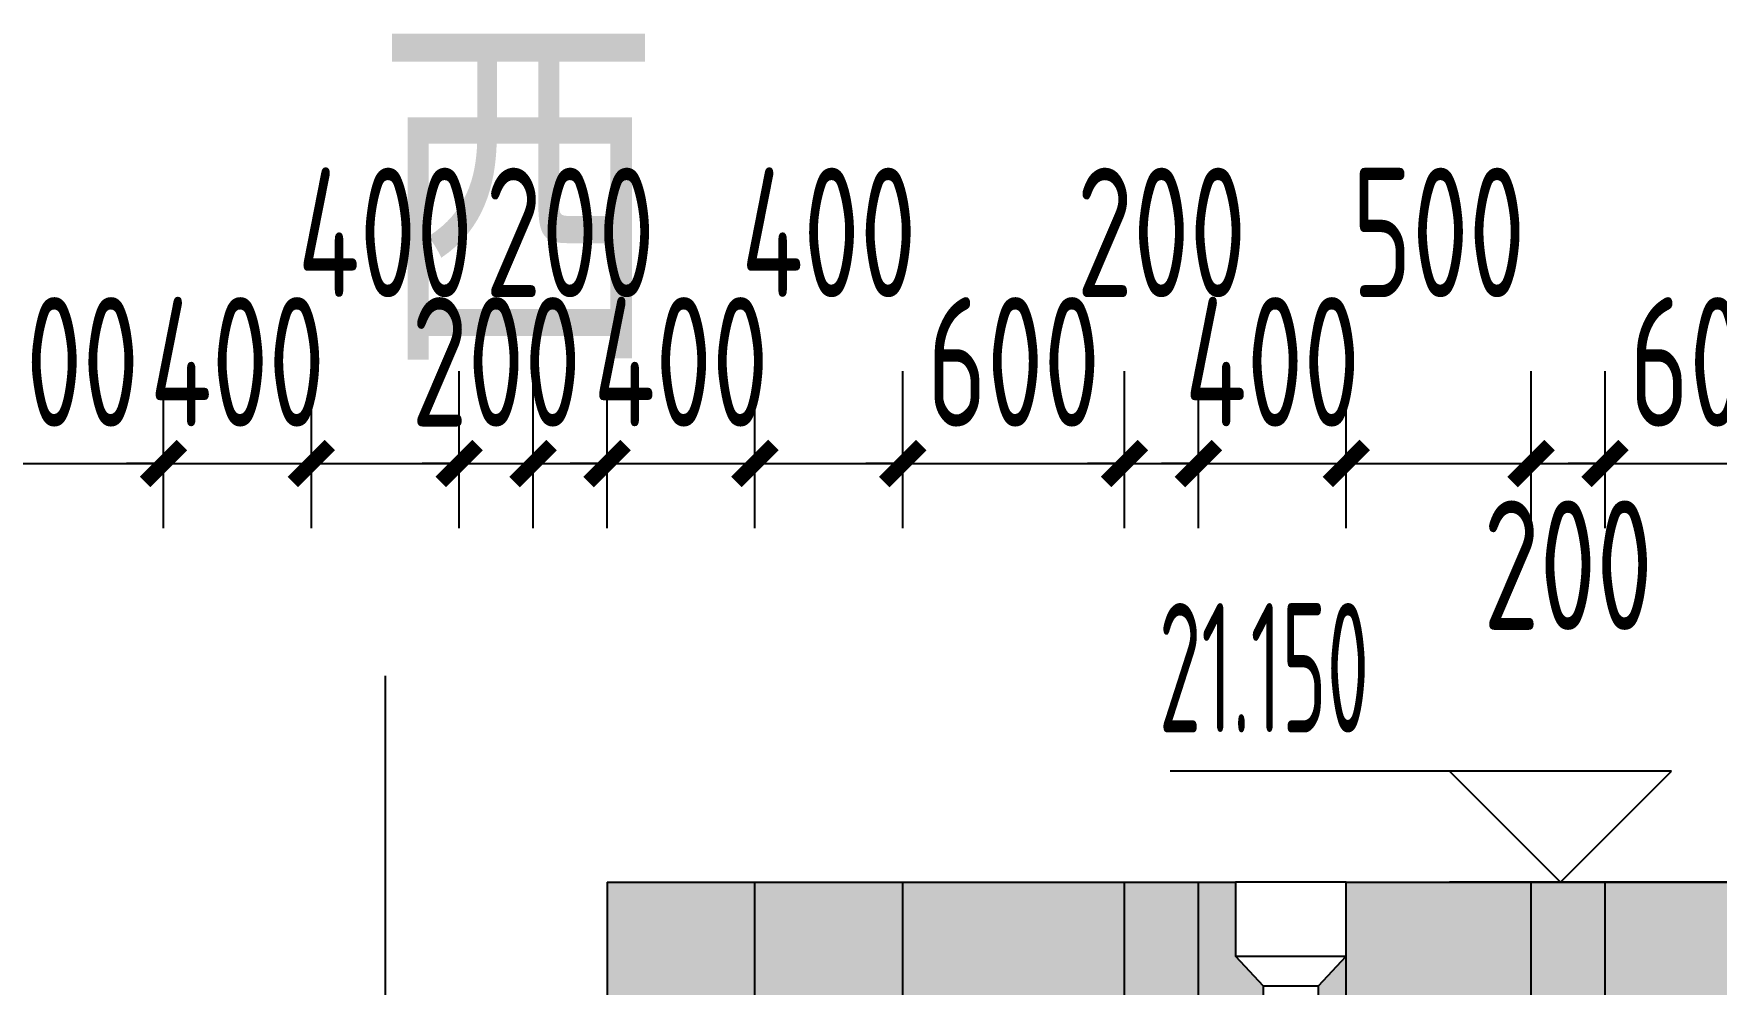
# Model space of a CAD drawing. Extents: x -863035 to 270371, y -8918 to 240488.
# Drawn here: x -50909 to -46356, y 152546 to 155117 of the extents above; entities that cross this region are included whole.
import ezdxf

# ---------------------------------------------------------------- set-up
doc = ezdxf.new("R2010")
doc.units = 0
doc.header["$LTSCALE"] = 1000
doc.header["$MEASUREMENT"] = 0
doc.linetypes.add('109-34 轴网$0$L1$0$$AUDIT_BAD_LTYPE1', pattern=[0])
for name, color, linetype in [('01-标注_尺寸', 124, 'Continuous'), ('01-标注_标高', 200, 'Continuous'), ('02-TEXT_标注', 130, 'Continuous'), ('05-填充_156', 156, 'Continuous'), ('A_AXIS-轴线', 36, 'Continuous'), ('E-墙面分格', 146, 'Continuous'), ('E-立面轮廓', 241, 'Continuous')]:
    doc.layers.add(name, color=color, linetype=linetype)
doc.layers.add('04-不打印_辅助线', color=165, linetype='Continuous', plot=False)
doc.styles.add('_TCH_DIM', font='ROS1', dxfattribs={"width": 0.75, "bigfont": 'JD'})
doc.styles.add('_TCH_DIM_T3', font='ROS1', dxfattribs={"width": 0.75, "bigfont": 'JD'})
doc.styles.add('_TCH_LABEL', font='', dxfattribs={"width": 0.75})
doc.styles.get('_TCH_LABEL').set_extended_font_data('SimSun')
doc.dimstyles.new('_TCH_ARCH&&100', dxfattribs={"dimtxt": 350, "dimasz": 100, "dimexe": 250, "dimexo": 300, "dimgap": 100, "dimtad": 1, "dimdec": 0, "dimzin": 0, "dimdsep": 46, "dimtxsty": '_TCH_DIM_T3', "dimblk": 'ARCHTICK', "dimcen": 0.09, "dimclrt": 7, "dimazin": 2, "dimtfac": 1, "dimtdec": 0, "dimtix": 1, "dimtmove": 2, "dimatfit": 3, "dimfxl": 0, "dimtolj": 1, "dimtzin": 0, "dimarcsym": 0})

# ---------------------------------------------------------------- blocks, each defined once
blk = doc.blocks.new('_RAINH')
blk.add_lwpolyline([(-150, 0), (-150, -200), (150, -200), (150, 0)], close=True)
for points in [[(-150, -200), (-75, -280), (75, -280), (150, -200)], [(-75, -280), (-75, -330), (75, -330), (75, -280)]]:
    blk.add_lwpolyline(points)
blk = doc.blocks.new('_ArchTick')
at = {"color": 0, "linetype": 'ByBlock', "const_width": 0.4}
blk.add_lwpolyline([(-0.5, -0.5), (0.5, 0.5)], dxfattribs=at)
blk = doc.blocks.new('*D1310')
at = {"layer": '01-标注_尺寸', "color": 0, "lineweight": -2, "transparency": 16777216}
for p, q in [((-51157.6, 153779.3), (-51157.6, 154204.3)), ((-50557.6, 153779.3), (-50557.6, 154204.3)), ((-51157.6, 153954.3), (-51257.6, 153954.3)), ((-51157.6, 153954.3), (-50557.6, 153954.3)), ((-50557.6, 153954.3), (-50457.6, 153954.3))]:
    blk.add_line(p, q, dxfattribs=at)
at = {"layer": 'Defpoints', "color": 0, "transparency": 16777216}
for p in [(-50557.6, 153954.3), (-51157.6, 153479.3), (-50557.6, 153479.3)]:
    blk.add_point(p, dxfattribs=at)
at = {"layer": '01-标注_尺寸', "color": 0, "lineweight": -2, "transparency": 16777216, "xscale": 100, "yscale": 100, "zscale": 100}
blk.add_blockref('_ArchTick', (-51157.6, 153954.3), dxfattribs=at)
at = {"layer": '01-标注_尺寸', "color": 0, "lineweight": -2, "transparency": 16777216, "xscale": 100, "yscale": 100, "zscale": 100, "rotation": 180}
blk.add_blockref('_ArchTick', (-50557.6, 153954.3), dxfattribs=at)
at = {"layer": '01-标注_尺寸', "color": 7, "transparency": 16777216, "insert": (-50857.6, 154229.3), "char_height": 350, "attachment_point": 5, "style": '_TCH_DIM_T3'}
blk.add_mtext('\\A1;600', dxfattribs=at)
blk = doc.blocks.new('*D1311')
at = {"layer": '01-标注_尺寸', "color": 0, "lineweight": -2, "transparency": 16777216}
for p, q in [((-50557.6, 153779.3), (-50557.6, 154204.3)), ((-50157.6, 153779.3), (-50157.6, 154204.3)), ((-50557.6, 153954.3), (-50657.6, 153954.3)), ((-50557.6, 153954.3), (-50157.6, 153954.3)), ((-50157.6, 153954.3), (-50057.6, 153954.3))]:
    blk.add_line(p, q, dxfattribs=at)
at = {"layer": 'Defpoints', "color": 0, "transparency": 16777216}
for p in [(-50157.6, 153954.3), (-50557.6, 153479.3), (-50157.6, 153479.3)]:
    blk.add_point(p, dxfattribs=at)
at = {"layer": '01-标注_尺寸', "color": 0, "lineweight": -2, "transparency": 16777216, "xscale": 100, "yscale": 100, "zscale": 100}
blk.add_blockref('_ArchTick', (-50557.6, 153954.3), dxfattribs=at)
at = {"layer": '01-标注_尺寸', "color": 0, "lineweight": -2, "transparency": 16777216, "xscale": 100, "yscale": 100, "zscale": 100, "rotation": 180}
blk.add_blockref('_ArchTick', (-50157.6, 153954.3), dxfattribs=at)
at = {"layer": '01-标注_尺寸', "color": 7, "transparency": 16777216, "insert": (-50357.6, 154229.3), "char_height": 350, "attachment_point": 5, "style": '_TCH_DIM_T3'}
blk.add_mtext('\\A1;400', dxfattribs=at)
blk = doc.blocks.new('*D1312')
at = {"layer": '01-标注_尺寸', "color": 0, "lineweight": -2, "transparency": 16777216}
for p, q in [((-50157.6, 153779.3), (-50157.6, 154204.3)), ((-49757.6, 153779.3), (-49757.6, 154204.3)), ((-50157.6, 153954.3), (-49757.6, 153954.3))]:
    blk.add_line(p, q, dxfattribs=at)
at = {"layer": 'Defpoints', "color": 0, "transparency": 16777216}
for p in [(-49757.6, 153954.3), (-50157.6, 153479.3), (-49757.6, 153479.3)]:
    blk.add_point(p, dxfattribs=at)
at = {"layer": '01-标注_尺寸', "color": 0, "lineweight": -2, "transparency": 16777216, "xscale": 100, "yscale": 100, "zscale": 100, "rotation": 180}
blk.add_blockref('_ArchTick', (-50157.6, 153954.3), dxfattribs=at)
at = {"layer": '01-标注_尺寸', "color": 0, "lineweight": -2, "transparency": 16777216, "xscale": 100, "yscale": 100, "zscale": 100}
blk.add_blockref('_ArchTick', (-49757.6, 153954.3), dxfattribs=at)
at = {"layer": '01-标注_尺寸', "color": 7, "transparency": 16777216, "insert": (-49957.6, 154579.3), "char_height": 350, "attachment_point": 5, "style": '_TCH_DIM_T3'}
blk.add_mtext('\\A1;400', dxfattribs=at)
blk = doc.blocks.new('*D1313')
at = {"layer": '01-标注_尺寸', "color": 0, "lineweight": -2, "transparency": 16777216}
for p, q in [((-49757.6, 153779.3), (-49757.6, 154204.3)), ((-49557.6, 153779.3), (-49557.6, 154204.3)), ((-49757.6, 153954.3), (-49857.6, 153954.3)), ((-49757.6, 153954.3), (-49557.6, 153954.3)), ((-49557.6, 153954.3), (-49457.6, 153954.3))]:
    blk.add_line(p, q, dxfattribs=at)
at = {"layer": 'Defpoints', "color": 0, "transparency": 16777216}
for p in [(-49557.6, 153954.3), (-49757.6, 153479.3), (-49557.6, 153479.3)]:
    blk.add_point(p, dxfattribs=at)
at = {"layer": '01-标注_尺寸', "color": 0, "lineweight": -2, "transparency": 16777216, "xscale": 100, "yscale": 100, "zscale": 100}
blk.add_blockref('_ArchTick', (-49757.6, 153954.3), dxfattribs=at)
at = {"layer": '01-标注_尺寸', "color": 0, "lineweight": -2, "transparency": 16777216, "xscale": 100, "yscale": 100, "zscale": 100, "rotation": 180}
blk.add_blockref('_ArchTick', (-49557.6, 153954.3), dxfattribs=at)
at = {"layer": '01-标注_尺寸', "color": 7, "transparency": 16777216, "insert": (-49657.6, 154229.3), "char_height": 350, "attachment_point": 5, "style": '_TCH_DIM_T3'}
blk.add_mtext('\\A1;200', dxfattribs=at)
blk = doc.blocks.new('*D1314')
at = {"layer": '01-标注_尺寸', "color": 0, "lineweight": -2, "transparency": 16777216}
for p, q in [((-49557.6, 153779.3), (-49557.6, 154204.3)), ((-49357.6, 153779.3), (-49357.6, 154204.3)), ((-49557.6, 153954.3), (-49357.6, 153954.3))]:
    blk.add_line(p, q, dxfattribs=at)
at = {"layer": 'Defpoints', "color": 0, "transparency": 16777216}
for p in [(-49357.6, 153954.3), (-49557.6, 153479.3), (-49357.6, 153479.3)]:
    blk.add_point(p, dxfattribs=at)
at = {"layer": '01-标注_尺寸', "color": 0, "lineweight": -2, "transparency": 16777216, "xscale": 100, "yscale": 100, "zscale": 100, "rotation": 180}
blk.add_blockref('_ArchTick', (-49557.6, 153954.3), dxfattribs=at)
at = {"layer": '01-标注_尺寸', "color": 0, "lineweight": -2, "transparency": 16777216, "xscale": 100, "yscale": 100, "zscale": 100}
blk.add_blockref('_ArchTick', (-49357.6, 153954.3), dxfattribs=at)
at = {"layer": '01-标注_尺寸', "color": 7, "transparency": 16777216, "insert": (-49457.6, 154579.3), "char_height": 350, "attachment_point": 5, "style": '_TCH_DIM_T3'}
blk.add_mtext('\\A1;200', dxfattribs=at)
blk = doc.blocks.new('*D1315')
at = {"layer": '01-标注_尺寸', "color": 0, "lineweight": -2, "transparency": 16777216}
for p, q in [((-49357.6, 153779.3), (-49357.6, 154204.3)), ((-48957.6, 153779.3), (-48957.6, 154204.3)), ((-49357.6, 153954.3), (-49457.6, 153954.3)), ((-49357.6, 153954.3), (-48957.6, 153954.3)), ((-48957.6, 153954.3), (-48857.6, 153954.3))]:
    blk.add_line(p, q, dxfattribs=at)
at = {"layer": 'Defpoints', "color": 0, "transparency": 16777216}
for p in [(-48957.6, 153954.3), (-49357.6, 153479.3), (-48957.6, 153479.3)]:
    blk.add_point(p, dxfattribs=at)
at = {"layer": '01-标注_尺寸', "color": 0, "lineweight": -2, "transparency": 16777216, "xscale": 100, "yscale": 100, "zscale": 100}
blk.add_blockref('_ArchTick', (-49357.6, 153954.3), dxfattribs=at)
at = {"layer": '01-标注_尺寸', "color": 0, "lineweight": -2, "transparency": 16777216, "xscale": 100, "yscale": 100, "zscale": 100, "rotation": 180}
blk.add_blockref('_ArchTick', (-48957.6, 153954.3), dxfattribs=at)
at = {"layer": '01-标注_尺寸', "color": 7, "transparency": 16777216, "insert": (-49157.6, 154229.3), "char_height": 350, "attachment_point": 5, "style": '_TCH_DIM_T3'}
blk.add_mtext('\\A1;400', dxfattribs=at)
blk = doc.blocks.new('*D1316')
at = {"layer": '01-标注_尺寸', "color": 0, "lineweight": -2, "transparency": 16777216}
for p, q in [((-48957.6, 153779.3), (-48957.6, 154204.3)), ((-48557.6, 153779.3), (-48557.6, 154204.3)), ((-48957.6, 153954.3), (-48557.6, 153954.3))]:
    blk.add_line(p, q, dxfattribs=at)
at = {"layer": 'Defpoints', "color": 0, "transparency": 16777216}
for p in [(-48557.6, 153954.3), (-48957.6, 153479.3), (-48557.6, 153479.3)]:
    blk.add_point(p, dxfattribs=at)
at = {"layer": '01-标注_尺寸', "color": 0, "lineweight": -2, "transparency": 16777216, "xscale": 100, "yscale": 100, "zscale": 100, "rotation": 180}
blk.add_blockref('_ArchTick', (-48957.6, 153954.3), dxfattribs=at)
at = {"layer": '01-标注_尺寸', "color": 0, "lineweight": -2, "transparency": 16777216, "xscale": 100, "yscale": 100, "zscale": 100}
blk.add_blockref('_ArchTick', (-48557.6, 153954.3), dxfattribs=at)
at = {"layer": '01-标注_尺寸', "color": 7, "transparency": 16777216, "insert": (-48757.6, 154579.3), "char_height": 350, "attachment_point": 5, "style": '_TCH_DIM_T3'}
blk.add_mtext('\\A1;400', dxfattribs=at)
blk = doc.blocks.new('*D1317')
at = {"layer": '01-标注_尺寸', "color": 0, "lineweight": -2, "transparency": 16777216}
for p, q in [((-48557.6, 153779.3), (-48557.6, 154204.3)), ((-47957.6, 153779.3), (-47957.6, 154204.3)), ((-48557.6, 153954.3), (-48657.6, 153954.3)), ((-48557.6, 153954.3), (-47957.6, 153954.3)), ((-47957.6, 153954.3), (-47857.6, 153954.3))]:
    blk.add_line(p, q, dxfattribs=at)
at = {"layer": 'Defpoints', "color": 0, "transparency": 16777216}
for p in [(-47957.6, 153954.3), (-48557.6, 153479.3), (-47957.6, 153479.3)]:
    blk.add_point(p, dxfattribs=at)
at = {"layer": '01-标注_尺寸', "color": 0, "lineweight": -2, "transparency": 16777216, "xscale": 100, "yscale": 100, "zscale": 100}
blk.add_blockref('_ArchTick', (-48557.6, 153954.3), dxfattribs=at)
at = {"layer": '01-标注_尺寸', "color": 0, "lineweight": -2, "transparency": 16777216, "xscale": 100, "yscale": 100, "zscale": 100, "rotation": 180}
blk.add_blockref('_ArchTick', (-47957.6, 153954.3), dxfattribs=at)
at = {"layer": '01-标注_尺寸', "color": 7, "transparency": 16777216, "insert": (-48257.6, 154229.3), "char_height": 350, "attachment_point": 5, "style": '_TCH_DIM_T3'}
blk.add_mtext('\\A1;600', dxfattribs=at)
blk = doc.blocks.new('*D1318')
at = {"layer": '01-标注_尺寸', "color": 0, "lineweight": -2, "transparency": 16777216}
for p, q in [((-47957.6, 153779.3), (-47957.6, 154204.3)), ((-47757.6, 153779.3), (-47757.6, 154204.3)), ((-47957.6, 153954.3), (-48057.6, 153954.3)), ((-47957.6, 153954.3), (-47757.6, 153954.3)), ((-47757.6, 153954.3), (-47657.6, 153954.3))]:
    blk.add_line(p, q, dxfattribs=at)
at = {"layer": 'Defpoints', "color": 0, "transparency": 16777216}
for p in [(-47757.6, 153954.3), (-47957.6, 153479.3), (-47757.6, 153479.3)]:
    blk.add_point(p, dxfattribs=at)
at = {"layer": '01-标注_尺寸', "color": 0, "lineweight": -2, "transparency": 16777216, "xscale": 100, "yscale": 100, "zscale": 100}
blk.add_blockref('_ArchTick', (-47957.6, 153954.3), dxfattribs=at)
at = {"layer": '01-标注_尺寸', "color": 0, "lineweight": -2, "transparency": 16777216, "xscale": 100, "yscale": 100, "zscale": 100, "rotation": 180}
blk.add_blockref('_ArchTick', (-47757.6, 153954.3), dxfattribs=at)
at = {"layer": '01-标注_尺寸', "color": 7, "transparency": 16777216, "insert": (-47857.6, 154579.3), "char_height": 350, "attachment_point": 5, "style": '_TCH_DIM_T3'}
blk.add_mtext('\\A1;200', dxfattribs=at)
blk = doc.blocks.new('*D1319')
at = {"layer": '01-标注_尺寸', "color": 0, "lineweight": -2, "transparency": 16777216}
for p, q in [((-47757.6, 153779.3), (-47757.6, 154204.3)), ((-47357.6, 153779.3), (-47357.6, 154204.3)), ((-47757.6, 153954.3), (-47857.6, 153954.3)), ((-47757.6, 153954.3), (-47357.6, 153954.3)), ((-47357.6, 153954.3), (-47257.6, 153954.3))]:
    blk.add_line(p, q, dxfattribs=at)
at = {"layer": 'Defpoints', "color": 0, "transparency": 16777216}
for p in [(-47357.6, 153954.3), (-47757.6, 153479.3), (-47357.6, 153479.3)]:
    blk.add_point(p, dxfattribs=at)
at = {"layer": '01-标注_尺寸', "color": 0, "lineweight": -2, "transparency": 16777216, "xscale": 100, "yscale": 100, "zscale": 100}
blk.add_blockref('_ArchTick', (-47757.6, 153954.3), dxfattribs=at)
at = {"layer": '01-标注_尺寸', "color": 0, "lineweight": -2, "transparency": 16777216, "xscale": 100, "yscale": 100, "zscale": 100, "rotation": 180}
blk.add_blockref('_ArchTick', (-47357.6, 153954.3), dxfattribs=at)
at = {"layer": '01-标注_尺寸', "color": 7, "transparency": 16777216, "insert": (-47557.6, 154229.3), "char_height": 350, "attachment_point": 5, "style": '_TCH_DIM_T3'}
blk.add_mtext('\\A1;400', dxfattribs=at)
blk = doc.blocks.new('*D1320')
at = {"layer": '01-标注_尺寸', "color": 0, "lineweight": -2, "transparency": 16777216}
for p, q in [((-47357.6, 153779.3), (-47357.6, 154204.3)), ((-46857.6, 153779.3), (-46857.6, 154204.3)), ((-47357.6, 153954.3), (-46857.6, 153954.3))]:
    blk.add_line(p, q, dxfattribs=at)
at = {"layer": 'Defpoints', "color": 0, "transparency": 16777216}
for p in [(-46857.6, 153954.3), (-47357.6, 153479.3), (-46857.6, 153479.3)]:
    blk.add_point(p, dxfattribs=at)
at = {"layer": '01-标注_尺寸', "color": 0, "lineweight": -2, "transparency": 16777216, "xscale": 100, "yscale": 100, "zscale": 100, "rotation": 180}
blk.add_blockref('_ArchTick', (-47357.6, 153954.3), dxfattribs=at)
at = {"layer": '01-标注_尺寸', "color": 0, "lineweight": -2, "transparency": 16777216, "xscale": 100, "yscale": 100, "zscale": 100}
blk.add_blockref('_ArchTick', (-46857.6, 153954.3), dxfattribs=at)
at = {"layer": '01-标注_尺寸', "color": 7, "transparency": 16777216, "insert": (-47107.6, 154579.3), "char_height": 350, "attachment_point": 5, "style": '_TCH_DIM_T3'}
blk.add_mtext('\\A1;500', dxfattribs=at)
blk = doc.blocks.new('*D1321')
at = {"layer": '01-标注_尺寸', "color": 0, "lineweight": -2, "transparency": 16777216}
for p, q in [((-46857.6, 153779.3), (-46857.6, 154204.3)), ((-46657.6, 153779.3), (-46657.6, 154204.3)), ((-46857.6, 153954.3), (-46657.6, 153954.3))]:
    blk.add_line(p, q, dxfattribs=at)
at = {"layer": 'Defpoints', "color": 0, "transparency": 16777216}
for p in [(-46657.6, 153954.3), (-46857.6, 153479.3), (-46657.6, 153479.3)]:
    blk.add_point(p, dxfattribs=at)
at = {"layer": '01-标注_尺寸', "color": 0, "lineweight": -2, "transparency": 16777216, "xscale": 100, "yscale": 100, "zscale": 100, "rotation": 180}
blk.add_blockref('_ArchTick', (-46857.6, 153954.3), dxfattribs=at)
at = {"layer": '01-标注_尺寸', "color": 0, "lineweight": -2, "transparency": 16777216, "xscale": 100, "yscale": 100, "zscale": 100}
blk.add_blockref('_ArchTick', (-46657.6, 153954.3), dxfattribs=at)
at = {"layer": '01-标注_尺寸', "color": 7, "transparency": 16777216, "insert": (-46757.6, 153679.3), "char_height": 350, "attachment_point": 5, "style": '_TCH_DIM_T3'}
blk.add_mtext('\\A1;200', dxfattribs=at)
blk = doc.blocks.new('*D1322')
at = {"layer": '01-标注_尺寸', "color": 0, "lineweight": -2, "transparency": 16777216}
for p, q in [((-46657.6, 153779.3), (-46657.6, 154204.3)), ((-46057.6, 153779.3), (-46057.6, 154204.3)), ((-46657.6, 153954.3), (-46757.6, 153954.3)), ((-46657.6, 153954.3), (-46057.6, 153954.3)), ((-46057.6, 153954.3), (-45957.6, 153954.3))]:
    blk.add_line(p, q, dxfattribs=at)
at = {"layer": 'Defpoints', "color": 0, "transparency": 16777216}
for p in [(-46057.6, 153954.3), (-46657.6, 153479.3), (-46057.6, 153479.3)]:
    blk.add_point(p, dxfattribs=at)
at = {"layer": '01-标注_尺寸', "color": 0, "lineweight": -2, "transparency": 16777216, "xscale": 100, "yscale": 100, "zscale": 100}
blk.add_blockref('_ArchTick', (-46657.6, 153954.3), dxfattribs=at)
at = {"layer": '01-标注_尺寸', "color": 0, "lineweight": -2, "transparency": 16777216, "xscale": 100, "yscale": 100, "zscale": 100, "rotation": 180}
blk.add_blockref('_ArchTick', (-46057.6, 153954.3), dxfattribs=at)
at = {"layer": '01-标注_尺寸', "color": 7, "transparency": 16777216, "insert": (-46357.6, 154229.3), "char_height": 350, "attachment_point": 5, "style": '_TCH_DIM_T3'}
blk.add_mtext('\\A1;600', dxfattribs=at)

msp = doc.modelspace()

# ---------------------------------------------------------------- hatches: boundary and pattern name
at = {"layer": '05-填充_156'}
h = msp.add_hatch(dxfattribs=at)
h.set_pattern_fill('天然石材', color=256, scale=50)
h.set_pattern_definition([(45, (-130598.99, -111274.96), (-176.77677, 176.77677), []), (45, (-130512.05, -111364.72), (-176.77677, 176.77677), [98.68425, -56.391])])
h.paths.add_polyline_path([(-54657.6, 152471.9), (-54657.6, 149371.9), (-49357.6, 149371.9), (-49357.6, 152471.9)])
h.paths.add_polyline_path([(-49357.6, 152821.9), (-49357.6, 149371.9), (-44557.6, 149371.9), (-44557.6, 152821.9)])
h.paths.add_polyline_path([(-39243.5, 152471.9), (-39243.5, 149371.9), (-34243.5, 149371.9), (-34243.5, 152471.9)])
h.paths.add_polyline_path([(-34243.5, 152821.9), (-34243.5, 149371.9), (-30743.5, 149371.9), (-30743.5, 152821.9)])
h.paths.add_polyline_path([(-25695.7, 152821.9), (-25695.7, 149371.9), (-19995.7, 149371.9), (-19995.7, 152821.9)])
h.paths.add_polyline_path([(-19995.7, 149371.9), (-18495.7, 149371.9), (-18495.7, 152471.9), (-19995.7, 152471.9)])
h.paths.add_polyline_path([(-18495.7, 149371.9), (-15595.7, 149371.9), (-15595.7, 152471.9), (-18495.7, 152471.9)])

# ---------------------------------------------------------------- linework, layer by layer
at = {"layer": '01-标注_标高'}
for p, q in [((-46478, 153121.9), (-47834.5, 153121.9)), ((-46778, 152821.9), (-47078, 153121.9)), ((-46778, 152821.9), (-46478, 153121.9)), ((-46057.6, 152821.9), (-47078, 152821.9))]:
    msp.add_line(p, q, dxfattribs=at)
at = {"layer": 'A_AXIS-轴线', "ltscale": 0.4}
msp.add_line((-49957.6, 153379.8), (-49957.6, 148802.2), dxfattribs=at)
at = {"layer": 'E-墙面分格'}
for p, q in [((-48957.6, 150921.9), (-48957.6, 152821.9)), ((-48557.6, 150921.9), (-48557.6, 152821.9)), ((-47957.6, 150921.9), (-47957.6, 152821.9)), ((-47757.6, 150921.9), (-47757.6, 152821.9)), ((-47357.6, 150921.9), (-47357.6, 152821.9)), ((-46857.6, 150921.9), (-46857.6, 152821.9)), ((-46657.6, 150921.9), (-46657.6, 152821.9))]:
    msp.add_line(p, q, dxfattribs=at)
at = {"layer": 'E-立面轮廓'}
for q in [(-44557.6, 152821.9), (-49357.6, 149071.9)]:
    msp.add_line((-49357.6, 152821.9), q, dxfattribs=at)

# ---------------------------------------------------------------- texts
at = {"layer": '02-TEXT_标注', "style": '_TCH_DIM', "width": 0.5625}
msp.add_text('21.150', height=350, dxfattribs=at).set_placement((-47864.5, 153226.9))
at = {"layer": '04-不打印_辅助线', "style": '_TCH_LABEL', "width": 0.75}
msp.add_text('西', height=759.5, dxfattribs=at).set_placement((-49984.8, 154314))

# ---------------------------------------------------------------- dimensions: what is measured, and where the dimension line sits
at = {"layer": '01-标注_尺寸'}
for base, p1, p2, picture, middle in [((-49757.6, 153954.3), (-50157.6, 153479.3), (-49757.6, 153479.3), '*D1312', (-49957.6, 154579.3)), ((-49357.6, 153954.3), (-49557.6, 153479.3), (-49357.6, 153479.3), '*D1314', (-49457.6, 154579.3)), ((-48557.6, 153954.3), (-48957.6, 153479.3), (-48557.6, 153479.3), '*D1316', (-48757.6, 154579.3)), ((-47757.6, 153954.3), (-47957.6, 153479.3), (-47757.6, 153479.3), '*D1318', (-47857.6, 154579.3)), ((-46857.6, 153954.3), (-47357.6, 153479.3), (-46857.6, 153479.3), '*D1320', (-47107.6, 154579.3)), ((-46657.6, 153954.3), (-46857.6, 153479.3), (-46657.6, 153479.3), '*D1321', (-46757.6, 153679.3))]:
    dim = msp.add_linear_dim(base=base, p1=p1, p2=p2, angle=0, dimstyle='_TCH_ARCH&&100', dxfattribs=at)
    dim.commit()
    dim.dimension.update_dxf_attribs({"geometry": picture, "text_midpoint": middle, "dimtype": 161})
for p1, p2, picture, middle in [((-51157.6, 153479.3), (-50557.6, 153479.3), '*D1310', (-50857.6, 154229.3)), ((-50557.6, 153479.3), (-50157.6, 153479.3), '*D1311', (-50357.6, 154229.3)), ((-49757.6, 153479.3), (-49557.6, 153479.3), '*D1313', (-49657.6, 154229.3)), ((-49357.6, 153479.3), (-48957.6, 153479.3), '*D1315', (-49157.6, 154229.3)), ((-48557.6, 153479.3), (-47957.6, 153479.3), '*D1317', (-48257.6, 154229.3)), ((-47757.6, 153479.3), (-47357.6, 153479.3), '*D1319', (-47557.6, 154229.3)), ((-46657.6, 153479.3), (-46057.6, 153479.3), '*D1322', (-46357.6, 154229.3))]:
    dim = msp.add_aligned_dim(p1=p1, p2=p2, distance=475, dimstyle='_TCH_ARCH&&100', dxfattribs=at)
    dim.commit()
    dim.dimension.update_dxf_attribs({"geometry": picture, "text_midpoint": middle})

# ---------------------------------------------------------------- next in the draw order: wipeouts: each hides what was drawn before it
at = {"linetype": '109-34 轴网$0$L1$0$$AUDIT_BAD_LTYPE1'}
msp.add_wipeout([(-47457.6, 152491.9), (-47457.6, 149071.9), (-47557.6, 149071.9), (-47557.6, 152491.9), (-47582.6, 152491.9), (-47582.6, 152541.9), (-47657.6, 152621.9), (-47657.6, 152821.9), (-47357.6, 152821.9), (-47357.6, 152621.9), (-47432.6, 152541.9), (-47432.6, 152491.9)], dxfattribs=at)

# ---------------------------------------------------------------- next in the draw order: block references
msp.add_blockref('_RAINH', (-47507.6, 152821.9), dxfattribs=at)

doc.saveas('drawing.dxf')
